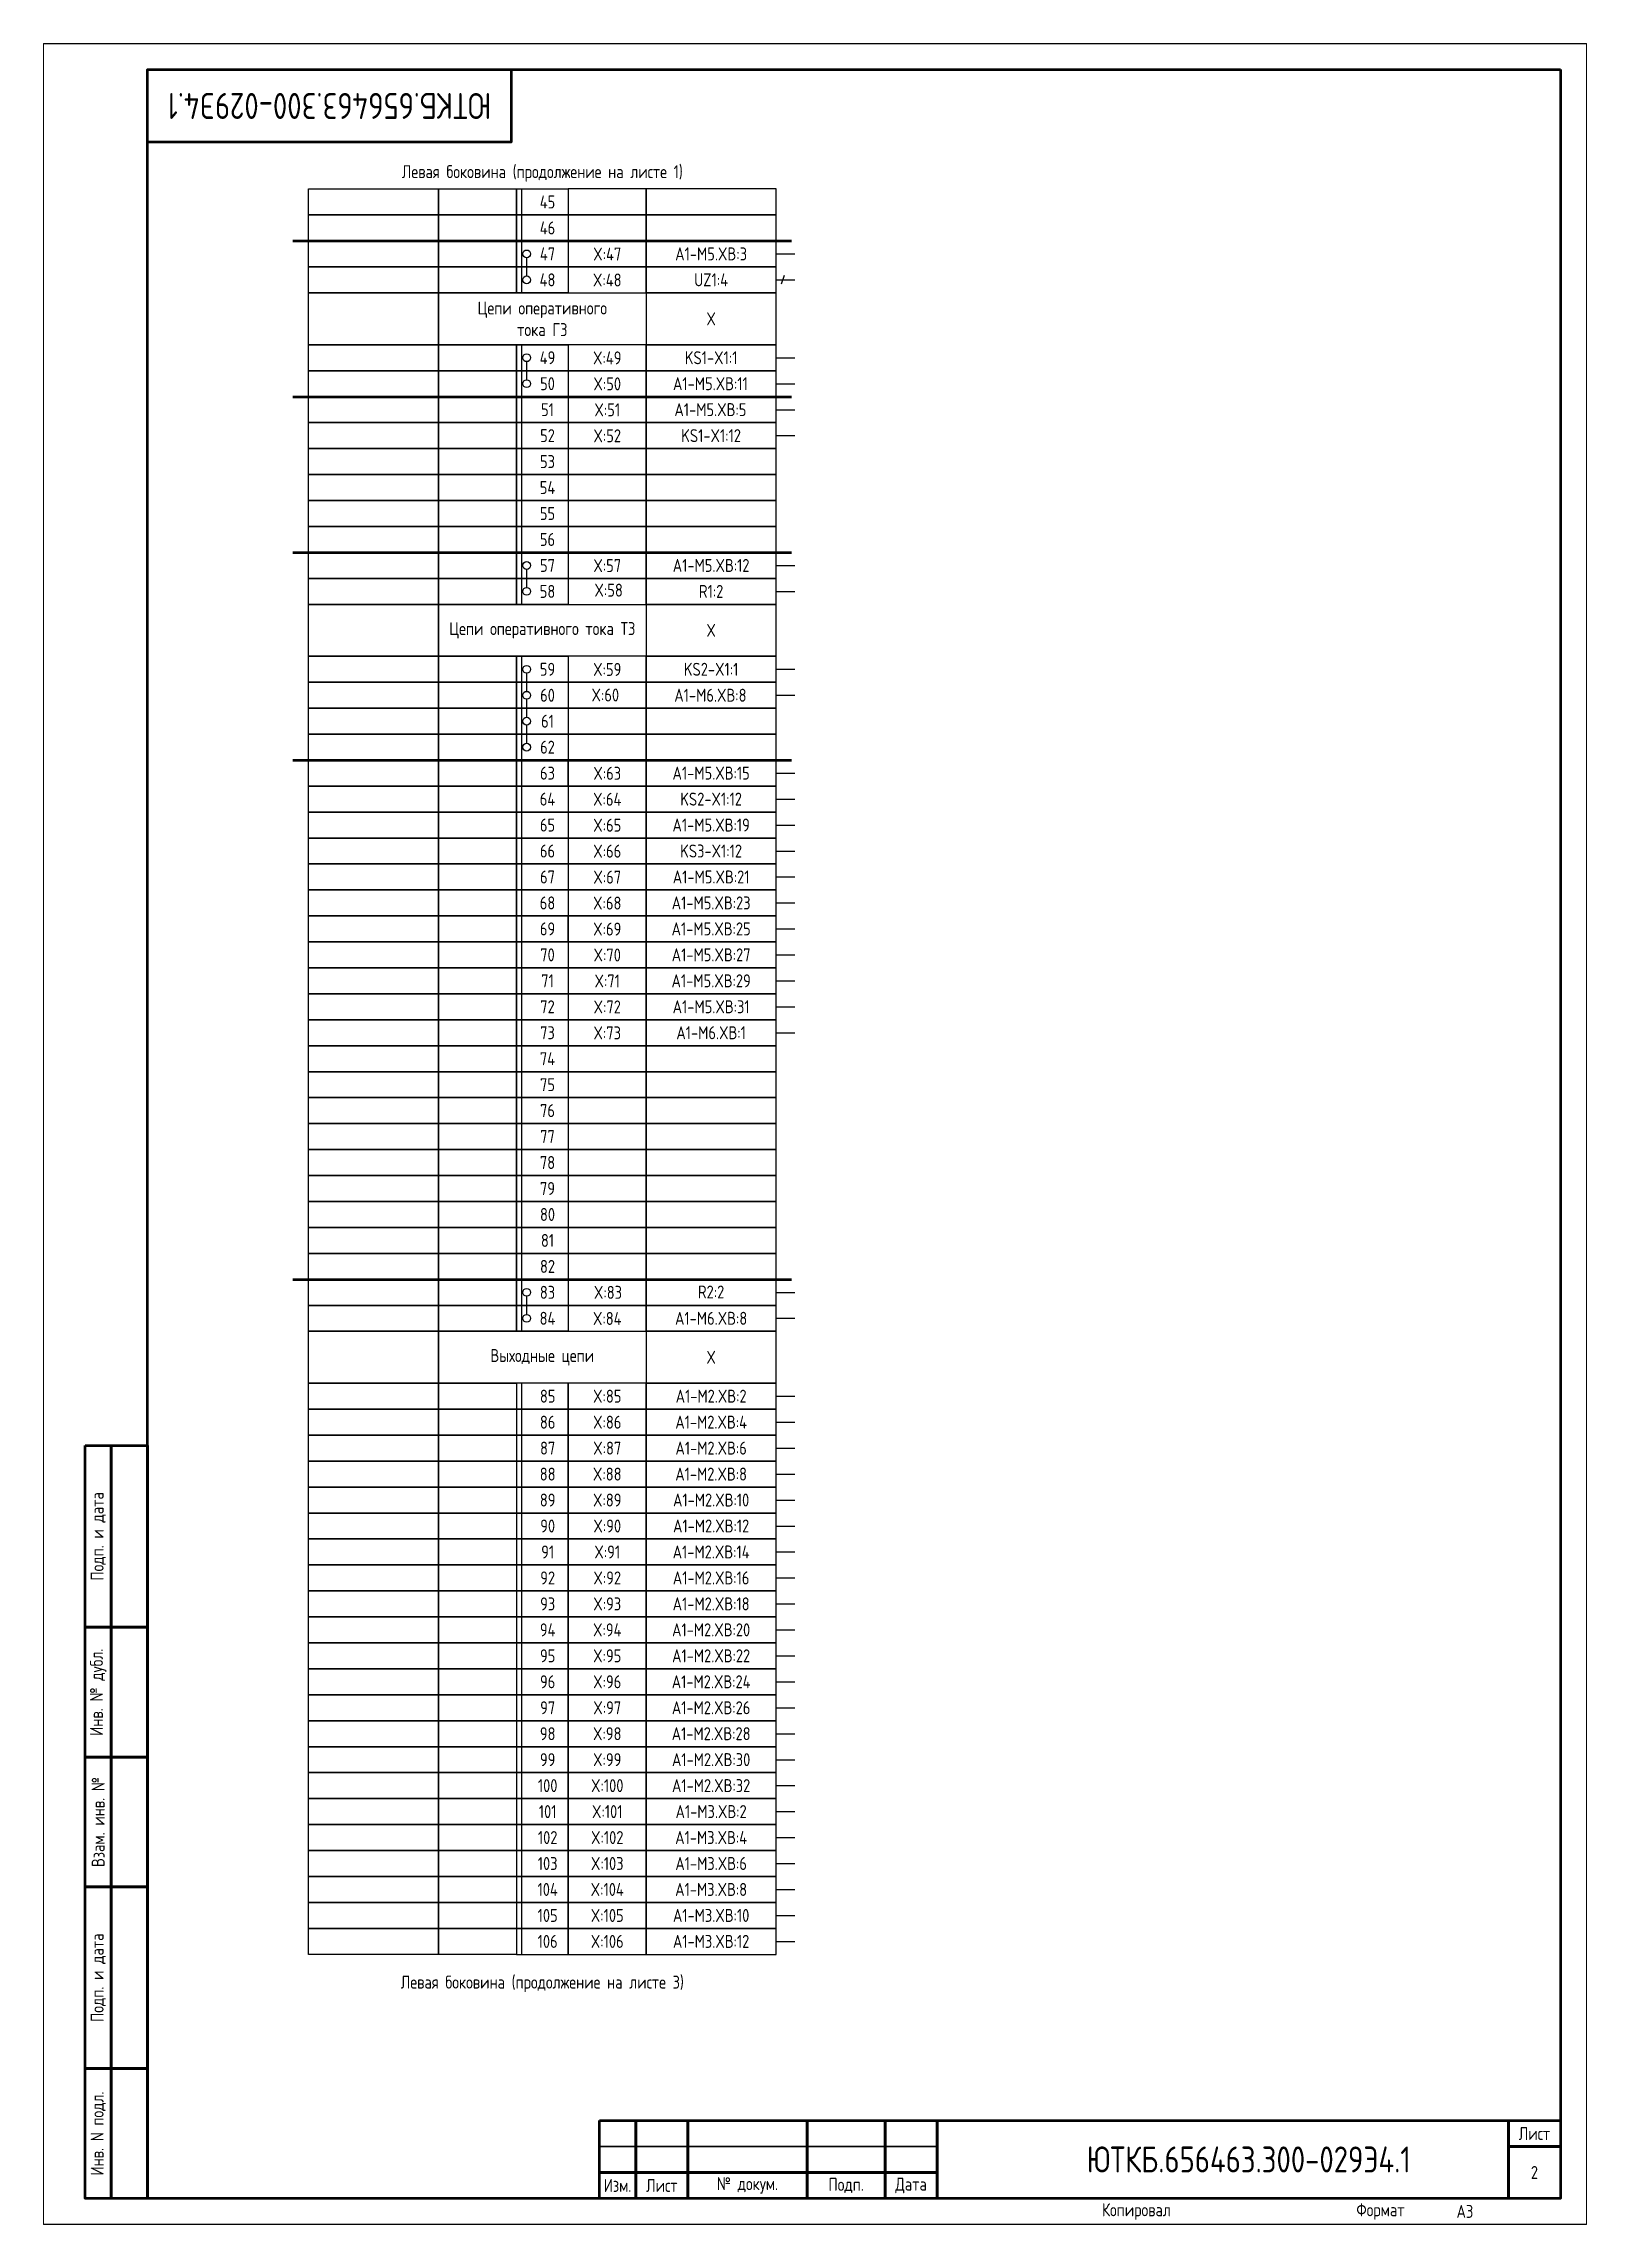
# Paper-space layout 'Э4.1_2' of a CAD drawing. Header units: millimetres, sheet in inches. Extents: x 165.2 to 181.9, y 96.7 to 120.3.
# The model-space entities are those that its viewports show. They can reach past a viewport. Long polylines and large blocks are cut down to what shows.
import ezdxf

# ---------------------------------------------------------------- set-up
doc = ezdxf.new("R2010")
doc.units = ezdxf.units.MM
doc.styles.add('Gost_type_A', font='GOST_A.TTF')

# ---------------------------------------------------------------- blocks, each defined once
blk = doc.blocks.new('Штамп левый нижний')
at = {"lineweight": 50}
for points in [[(-12, 145), (-7, 145), (-7, 110), (-12, 110)], [(-7, 145), (0, 145), (0, 110), (-7, 110)], [(-12, 110), (-7, 110), (-7, 85), (-12, 85)], [(-7, 110), (0, 110), (0, 85), (-7, 85)], [(-12, 85), (-7, 85), (-7, 60), (-12, 60)], [(-7, 85), (0, 85), (0, 60), (-7, 60)], [(-12, 60), (-7, 60), (-7, 25), (-12, 25)], [(-7, 60), (0, 60), (0, 25), (-7, 25)], [(-12, 25), (-7, 25), (-7, 0), (-12, 0)], [(-7, 25), (0, 25), (0, 0), (-7, 0)]]:
    blk.add_lwpolyline(points, close=True, dxfattribs=at)
at = {"char_height": 2.5, "attachment_point": 5, "rotation": 90, "style": 'Gost_type_A'}
for s, insert, width in [('Подп. и дата', (-9.5, 127.5), 35), ('Инв. № дубл.', (-9.5, 97.5), 25), ('Взам. инв. №', (-9.5, 72.5), 25), ('Подп. и дата', (-9.5, 42.5), 35), ('Инв. N подл.', (-9.5, 12.5), 25)]:
    blk.add_mtext(s, dxfattribs=dict(at, insert=insert, width=width))
blk = doc.blocks.new('Штамп угловой верхний')
at = {"lineweight": 50}
blk.add_lwpolyline([(0, 0), (70, 0), (70, -14), (0, -14)], close=True, dxfattribs=at)
blk = doc.blocks.new('Штамп малый нижний')
at = {"lineweight": 50}
for points in [[(-185, 15), (-178, 15), (-178, 5), (-185, 5)], [(-178, 15), (-168, 15), (-168, 5), (-178, 5)], [(-168, 15), (-145, 15), (-145, 5), (-168, 5)], [(-145, 15), (-130, 15), (-130, 5), (-145, 5)], [(-130, 15), (-120, 15), (-120, 5), (-130, 5)], [(-120, 15), (-10, 15), (-10, 0), (-120, 0)], [(-10, 15), (0, 15), (0, 10), (-10, 10)], [(-10, 10), (0, 10), (0, 0), (-10, 0)], [(-185, 5), (-178, 5), (-178, 0), (-185, 0)], [(-178, 5), (-168, 5), (-168, 0), (-178, 0)], [(-168, 5), (-145, 5), (-145, 0), (-168, 0)], [(-145, 5), (-130, 5), (-130, 0), (-145, 0)], [(-130, 5), (-120, 5), (-120, 0), (-130, 0)]]:
    blk.add_lwpolyline(points, close=True, dxfattribs=at)
for points in [[(-185, 15), (-178, 15), (-178, 10), (-185, 10)], [(-178, 15), (-168, 15), (-168, 10), (-178, 10)], [(-168, 15), (-145, 15), (-145, 10), (-168, 10)], [(-145, 15), (-130, 15), (-130, 10), (-145, 10)], [(-130, 15), (-120, 15), (-120, 10), (-130, 10)], [(-185, 10), (-178, 10), (-178, 5), (-185, 5)], [(-178, 10), (-168, 10), (-168, 5), (-178, 5)], [(-168, 10), (-145, 10), (-145, 5), (-168, 5)], [(-145, 10), (-130, 10), (-130, 5), (-145, 5)], [(-130, 10), (-120, 10), (-120, 5), (-130, 5)]]:
    blk.add_lwpolyline(points, close=True)
at = {"char_height": 2.5, "style": 'Gost_type_A'}
for s, insert, width, attachment_point in [('Лист', (-5, 12.5), 10, 5), ('Изм.', (-181.5, 2.5), 7, 5), ('Лист', (-173, 2.5), 10, 5), ('№ докум.', (-156.5, 2.5), 23, 5), ('Подп.', (-137.5, 2.5), 15, 5), ('Дата', (-125, 2.5), 10, 5), ('Копировал', (-75, -2.53), 13.1202, 6), ('Формат', (-30, -2.53), 13.1202, 6)]:
    blk.add_mtext(s, dxfattribs=dict(at, insert=insert, width=width, attachment_point=attachment_point))

msp = doc.modelspace()

# ---------------------------------------------------------------- linework, layer by layer
at = {"lineweight": 50}
for p, q in [((2445, 382), (2541, 382)), ((2445, 352), (2541, 352)), ((2445, 322), (2541, 322)), ((2445, 282), (2541, 282)), ((2445, 182), (2541, 182))]:
    msp.add_line(p, q, dxfattribs=at)
at = {"color": 7, "lineweight": -2}
for p, q in [((2490, 375.25), (2490, 378.75)), ((2490, 355.25), (2490, 358.75)), ((2490, 295.25), (2490, 298.75)), ((2490, 290.25), (2490, 293.75)), ((2490, 285.25), (2490, 288.75)), ((2490, 175.25), (2490, 178.75))]:
    msp.add_line(p, q, dxfattribs=at)
for p, q in [((2538, 379.5), (2541.62, 379.5)), ((2538, 374.5), (2541.62, 374.5)), ((2539.54, 375.31), (2538.96, 373.69)), ((2538, 359.5), (2541.62, 359.5)), ((2538, 354.5), (2541.62, 354.5)), ((2538, 349.5), (2541.62, 349.5)), ((2538, 344.5), (2541.62, 344.5)), ((2538, 319.5), (2541.62, 319.5)), ((2538, 314.5), (2541.62, 314.5)), ((2538, 299.5), (2541.62, 299.5)), ((2538, 294.5), (2541.62, 294.5)), ((2489, 282), (2489, 172)), ((2538, 279.5), (2541.62, 279.5)), ((2538, 274.5), (2541.62, 274.5)), ((2538, 269.5), (2541.62, 269.5)), ((2538, 264.5), (2541.62, 264.5)), ((2538, 259.5), (2541.62, 259.5)), ((2538, 254.5), (2541.62, 254.5)), ((2538, 249.5), (2541.62, 249.5)), ((2538, 244.5), (2541.62, 244.5)), ((2538, 239.5), (2541.62, 239.5)), ((2538, 234.5), (2541.62, 234.5)), ((2538, 229.5), (2541.62, 229.5)), ((2538, 179.5), (2541.62, 179.5)), ((2538, 174.5), (2541.62, 174.5)), ((2489, 162), (2489, 52)), ((2538, 159.5), (2541.62, 159.5)), ((2538, 154.5), (2541.62, 154.5)), ((2538, 149.5), (2541.62, 149.5)), ((2538, 144.5), (2541.62, 144.5)), ((2538, 139.5), (2541.62, 139.5)), ((2538, 134.5), (2541.62, 134.5)), ((2538, 129.5), (2541.62, 129.5)), ((2538, 124.5), (2541.62, 124.5)), ((2538, 119.5), (2541.62, 119.5)), ((2538, 114.5), (2541.62, 114.5)), ((2538, 109.5), (2541.62, 109.5)), ((2538, 104.5), (2541.62, 104.5)), ((2538, 99.5), (2541.62, 99.5)), ((2538, 94.5), (2541.62, 94.5)), ((2538, 89.5), (2541.62, 89.5)), ((2538, 84.5), (2541.62, 84.5)), ((2538, 79.5), (2541.62, 79.5)), ((2538, 74.5), (2541.62, 74.5)), ((2538, 69.5), (2541.62, 69.5)), ((2538, 64.5), (2541.62, 64.5)), ((2538, 59.5), (2541.62, 59.5)), ((2538, 54.5), (2541.62, 54.5))]:
    msp.add_line(p, q)
at = {"lineweight": -2}
msp.add_line((2490, 315.25), (2490, 318.75), dxfattribs=at)
for points in [[(2397, 420), (2397, 0), (2100, 0), (2100, 420)], [(2694, 420), (2694, 0), (2397, 0), (2397, 420)], [(2991, 420), (2991, 0), (2694, 0), (2694, 420)], [(2448, 392), (2473, 392), (2473, 387), (2448, 387)], [(2473, 392), (2488, 392), (2488, 387), (2473, 387)], [(2488, 392), (2498, 392), (2498, 387), (2488, 387)], [(2513, 392), (2498, 392), (2498, 387), (2513, 387)], [(2538, 392), (2513, 392), (2513, 387), (2538, 387)], [(2448, 387), (2473, 387), (2473, 382), (2448, 382)], [(2473, 387), (2488, 387), (2488, 382), (2473, 382)], [(2488, 387), (2498, 387), (2498, 382), (2488, 382)], [(2513, 387), (2498, 387), (2498, 382), (2513, 382)], [(2538, 387), (2513, 387), (2513, 382), (2538, 382)], [(2448, 382), (2473, 382), (2473, 377), (2448, 377)], [(2473, 382), (2488, 382), (2488, 377), (2473, 377)], [(2488, 382), (2498, 382), (2498, 377), (2488, 377)], [(2513, 382), (2498, 382), (2498, 377), (2513, 377)], [(2538, 382), (2513, 382), (2513, 377), (2538, 377)], [(2448, 377), (2473, 377), (2473, 372), (2448, 372)], [(2473, 377), (2488, 377), (2488, 372), (2473, 372)], [(2488, 377), (2498, 377), (2498, 372), (2488, 372)], [(2513, 377), (2498, 377), (2498, 372), (2513, 372)], [(2538, 377), (2513, 377), (2513, 372), (2538, 372)], [(2448, 372), (2473, 372), (2473, 362), (2448, 362)], [(2473, 372), (2513, 372), (2513, 362), (2473, 362)], [(2538, 372), (2513, 372), (2513, 362), (2538, 362)], [(2448, 362), (2473, 362), (2473, 357), (2448, 357)], [(2473, 362), (2488, 362), (2488, 357), (2473, 357)], [(2488, 362), (2498, 362), (2498, 357), (2488, 357)], [(2513, 362), (2498, 362), (2498, 357), (2513, 357)], [(2538, 362), (2513, 362), (2513, 357), (2538, 357)], [(2448, 357), (2473, 357), (2473, 352), (2448, 352)], [(2473, 357), (2488, 357), (2488, 352), (2473, 352)], [(2488, 357), (2498, 357), (2498, 352), (2488, 352)], [(2513, 357), (2498, 357), (2498, 352), (2513, 352)], [(2538, 357), (2513, 357), (2513, 352), (2538, 352)], [(2448, 352), (2473, 352), (2473, 347), (2448, 347)], [(2473, 352), (2488, 352), (2488, 347), (2473, 347)], [(2488, 352), (2498, 352), (2498, 347), (2488, 347)], [(2513, 352), (2498, 352), (2498, 347), (2513, 347)], [(2538, 352), (2513, 352), (2513, 347), (2538, 347)], [(2448, 347), (2473, 347), (2473, 342), (2448, 342)], [(2473, 347), (2488, 347), (2488, 342), (2473, 342)], [(2488, 347), (2498, 347), (2498, 342), (2488, 342)], [(2513, 347), (2498, 347), (2498, 342), (2513, 342)], [(2538, 347), (2513, 347), (2513, 342), (2538, 342)], [(2448, 342), (2473, 342), (2473, 337), (2448, 337)], [(2473, 342), (2488, 342), (2488, 337), (2473, 337)], [(2488, 342), (2498, 342), (2498, 337), (2488, 337)], [(2513, 342), (2498, 342), (2498, 337), (2513, 337)], [(2538, 342), (2513, 342), (2513, 337), (2538, 337)], [(2448, 337), (2473, 337), (2473, 332), (2448, 332)], [(2473, 337), (2488, 337), (2488, 332), (2473, 332)], [(2488, 337), (2498, 337), (2498, 332), (2488, 332)], [(2513, 337), (2498, 337), (2498, 332), (2513, 332)], [(2538, 337), (2513, 337), (2513, 332), (2538, 332)], [(2448, 332), (2473, 332), (2473, 327), (2448, 327)], [(2473, 332), (2488, 332), (2488, 327), (2473, 327)], [(2488, 332), (2498, 332), (2498, 327), (2488, 327)], [(2513, 332), (2498, 332), (2498, 327), (2513, 327)], [(2538, 332), (2513, 332), (2513, 327), (2538, 327)], [(2448, 327), (2473, 327), (2473, 322), (2448, 322)], [(2473, 327), (2488, 327), (2488, 322), (2473, 322)], [(2488, 327), (2498, 327), (2498, 322), (2488, 322)], [(2513, 327), (2498, 327), (2498, 322), (2513, 322)], [(2538, 327), (2513, 327), (2513, 322), (2538, 322)], [(2448, 322), (2473, 322), (2473, 317), (2448, 317)], [(2473, 322), (2488, 322), (2488, 317), (2473, 317)], [(2488, 322), (2498, 322), (2498, 317), (2488, 317)], [(2513, 322), (2498, 322), (2498, 317), (2513, 317)], [(2538, 322), (2513, 322), (2513, 317), (2538, 317)], [(2448, 317), (2473, 317), (2473, 312), (2448, 312)], [(2473, 317), (2488, 317), (2488, 312), (2473, 312)], [(2488, 317), (2498, 317), (2498, 312), (2488, 312)], [(2513, 317), (2498, 317), (2498, 312), (2513, 312)], [(2538, 317), (2513, 317), (2513, 312), (2538, 312)], [(2448, 312), (2473, 312), (2473, 302), (2448, 302)], [(2473, 312), (2513, 312), (2513, 302), (2473, 302)], [(2538, 312), (2513, 312), (2513, 302), (2538, 302)], [(2448, 302), (2473, 302), (2473, 297), (2448, 297)], [(2473, 302), (2488, 302), (2488, 297), (2473, 297)], [(2488, 302), (2498, 302), (2498, 297), (2488, 297)], [(2513, 302), (2498, 302), (2498, 297), (2513, 297)], [(2538, 302), (2513, 302), (2513, 297), (2538, 297)], [(2448, 297), (2473, 297), (2473, 292), (2448, 292)], [(2473, 297), (2488, 297), (2488, 292), (2473, 292)], [(2488, 297), (2498, 297), (2498, 292), (2488, 292)], [(2513, 297), (2498, 297), (2498, 292), (2513, 292)], [(2538, 297), (2513, 297), (2513, 292), (2538, 292)], [(2448, 292), (2473, 292), (2473, 287), (2448, 287)], [(2473, 292), (2488, 292), (2488, 287), (2473, 287)], [(2488, 292), (2498, 292), (2498, 287), (2488, 287)], [(2513, 292), (2498, 292), (2498, 287), (2513, 287)], [(2538, 292), (2513, 292), (2513, 287), (2538, 287)], [(2448, 287), (2473, 287), (2473, 282), (2448, 282)], [(2473, 287), (2488, 287), (2488, 282), (2473, 282)], [(2488, 287), (2498, 287), (2498, 282), (2488, 282)], [(2513, 287), (2498, 287), (2498, 282), (2513, 282)], [(2538, 287), (2513, 287), (2513, 282), (2538, 282)], [(2448, 282), (2473, 282), (2473, 277), (2448, 277)], [(2448, 282), (2473, 282), (2473, 277), (2448, 277)], [(2473, 282), (2488, 282), (2488, 277), (2473, 277)], [(2498, 282), (2488, 282), (2488, 277), (2498, 277)], [(2488, 282), (2498, 282), (2498, 277), (2488, 277)], [(2513, 282), (2498, 282), (2498, 277), (2513, 277)], [(2513, 282), (2498, 282), (2498, 277), (2513, 277)], [(2538, 282), (2513, 282), (2513, 277), (2538, 277)], [(2538, 282), (2513, 282), (2513, 277), (2538, 277)], [(2448, 277), (2473, 277), (2473, 272), (2448, 272)], [(2473, 277), (2488, 277), (2488, 272), (2473, 272)], [(2488, 277), (2498, 277), (2498, 272), (2488, 272)], [(2513, 277), (2498, 277), (2498, 272), (2513, 272)], [(2538, 277), (2513, 277), (2513, 272), (2538, 272)], [(2448, 272), (2473, 272), (2473, 267), (2448, 267)], [(2473, 272), (2488, 272), (2488, 267), (2473, 267)], [(2488, 272), (2498, 272), (2498, 267), (2488, 267)], [(2513, 272), (2498, 272), (2498, 267), (2513, 267)], [(2538, 272), (2513, 272), (2513, 267), (2538, 267)], [(2448, 267), (2473, 267), (2473, 262), (2448, 262)], [(2473, 267), (2488, 267), (2488, 262), (2473, 262)], [(2488, 267), (2498, 267), (2498, 262), (2488, 262)], [(2513, 267), (2498, 267), (2498, 262), (2513, 262)], [(2538, 267), (2513, 267), (2513, 262), (2538, 262)], [(2448, 262), (2473, 262), (2473, 257), (2448, 257)], [(2473, 262), (2488, 262), (2488, 257), (2473, 257)], [(2488, 262), (2498, 262), (2498, 257), (2488, 257)], [(2513, 262), (2498, 262), (2498, 257), (2513, 257)], [(2538, 262), (2513, 262), (2513, 257), (2538, 257)], [(2448, 257), (2473, 257), (2473, 252), (2448, 252)], [(2473, 257), (2488, 257), (2488, 252), (2473, 252)], [(2488, 257), (2498, 257), (2498, 252), (2488, 252)], [(2513, 257), (2498, 257), (2498, 252), (2513, 252)], [(2538, 257), (2513, 257), (2513, 252), (2538, 252)], [(2448, 252), (2473, 252), (2473, 247), (2448, 247)], [(2448, 252), (2473, 252), (2473, 247), (2448, 247)], [(2473, 252), (2488, 252), (2488, 247), (2473, 247)], [(2498, 252), (2488, 252), (2488, 247), (2498, 247)], [(2488, 252), (2498, 252), (2498, 247), (2488, 247)], [(2513, 252), (2498, 252), (2498, 247), (2513, 247)], [(2513, 252), (2498, 252), (2498, 247), (2513, 247)], [(2538, 252), (2513, 252), (2513, 247), (2538, 247)], [(2538, 252), (2513, 252), (2513, 247), (2538, 247)], [(2448, 247), (2473, 247), (2473, 242), (2448, 242)], [(2473, 247), (2488, 247), (2488, 242), (2473, 242)], [(2488, 247), (2498, 247), (2498, 242), (2488, 242)], [(2513, 247), (2498, 247), (2498, 242), (2513, 242)], [(2538, 247), (2513, 247), (2513, 242), (2538, 242)], [(2448, 242), (2473, 242), (2473, 237), (2448, 237)], [(2473, 242), (2488, 242), (2488, 237), (2473, 237)], [(2488, 242), (2498, 242), (2498, 237), (2488, 237)], [(2513, 242), (2498, 242), (2498, 237), (2513, 237)], [(2538, 242), (2513, 242), (2513, 237), (2538, 237)], [(2448, 237), (2473, 237), (2473, 232), (2448, 232)], [(2473, 237), (2488, 237), (2488, 232), (2473, 232)], [(2488, 237), (2498, 237), (2498, 232), (2488, 232)], [(2513, 237), (2498, 237), (2498, 232), (2513, 232)], [(2538, 237), (2513, 237), (2513, 232), (2538, 232)], [(2448, 232), (2473, 232), (2473, 227), (2448, 227)], [(2473, 232), (2488, 232), (2488, 227), (2473, 227)], [(2488, 232), (2498, 232), (2498, 227), (2488, 227)], [(2513, 232), (2498, 232), (2498, 227), (2513, 227)], [(2538, 232), (2513, 232), (2513, 227), (2538, 227)], [(2448, 227), (2473, 227), (2473, 222), (2448, 222)], [(2473, 227), (2488, 227), (2488, 222), (2473, 222)], [(2488, 227), (2498, 227), (2498, 222), (2488, 222)], [(2513, 227), (2498, 227), (2498, 222), (2513, 222)], [(2538, 227), (2513, 227), (2513, 222), (2538, 222)], [(2448, 222), (2473, 222), (2473, 217), (2448, 217)], [(2473, 222), (2488, 222), (2488, 217), (2473, 217)], [(2488, 222), (2498, 222), (2498, 217), (2488, 217)], [(2513, 222), (2498, 222), (2498, 217), (2513, 217)], [(2538, 222), (2513, 222), (2513, 217), (2538, 217)], [(2448, 217), (2473, 217), (2473, 212), (2448, 212)], [(2473, 217), (2488, 217), (2488, 212), (2473, 212)], [(2488, 217), (2498, 217), (2498, 212), (2488, 212)], [(2513, 217), (2498, 217), (2498, 212), (2513, 212)], [(2538, 217), (2513, 217), (2513, 212), (2538, 212)], [(2448, 212), (2473, 212), (2473, 207), (2448, 207)], [(2473, 212), (2488, 212), (2488, 207), (2473, 207)], [(2488, 212), (2498, 212), (2498, 207), (2488, 207)], [(2513, 212), (2498, 212), (2498, 207), (2513, 207)], [(2538, 212), (2513, 212), (2513, 207), (2538, 207)], [(2448, 207), (2473, 207), (2473, 202), (2448, 202)], [(2473, 207), (2488, 207), (2488, 202), (2473, 202)], [(2488, 207), (2498, 207), (2498, 202), (2488, 202)], [(2513, 207), (2498, 207), (2498, 202), (2513, 202)], [(2538, 207), (2513, 207), (2513, 202), (2538, 202)], [(2448, 202), (2473, 202), (2473, 197), (2448, 197)], [(2473, 202), (2488, 202), (2488, 197), (2473, 197)], [(2488, 202), (2498, 202), (2498, 197), (2488, 197)], [(2513, 202), (2498, 202), (2498, 197), (2513, 197)], [(2538, 202), (2513, 202), (2513, 197), (2538, 197)], [(2448, 197), (2473, 197), (2473, 192), (2448, 192)], [(2473, 197), (2488, 197), (2488, 192), (2473, 192)], [(2488, 197), (2498, 197), (2498, 192), (2488, 192)], [(2513, 197), (2498, 197), (2498, 192), (2513, 192)], [(2538, 197), (2513, 197), (2513, 192), (2538, 192)], [(2448, 192), (2473, 192), (2473, 187), (2448, 187)], [(2473, 192), (2488, 192), (2488, 187), (2473, 187)], [(2488, 192), (2498, 192), (2498, 187), (2488, 187)], [(2513, 192), (2498, 192), (2498, 187), (2513, 187)], [(2538, 192), (2513, 192), (2513, 187), (2538, 187)], [(2448, 187), (2473, 187), (2473, 182), (2448, 182)], [(2473, 187), (2488, 187), (2488, 182), (2473, 182)], [(2488, 187), (2498, 187), (2498, 182), (2488, 182)], [(2513, 187), (2498, 187), (2498, 182), (2513, 182)], [(2538, 187), (2513, 187), (2513, 182), (2538, 182)], [(2448, 182), (2473, 182), (2473, 177), (2448, 177)], [(2473, 182), (2488, 182), (2488, 177), (2473, 177)], [(2488, 182), (2498, 182), (2498, 177), (2488, 177)], [(2513, 182), (2498, 182), (2498, 177), (2513, 177)], [(2538, 182), (2513, 182), (2513, 177), (2538, 177)], [(2448, 177), (2473, 177), (2473, 172), (2448, 172)], [(2473, 177), (2488, 177), (2488, 172), (2473, 172)], [(2488, 177), (2498, 177), (2498, 172), (2488, 172)], [(2513, 177), (2498, 177), (2498, 172), (2513, 172)], [(2538, 177), (2513, 177), (2513, 172), (2538, 172)], [(2448, 172), (2473, 172), (2473, 162), (2448, 162)], [(2473, 172), (2513, 172), (2513, 162), (2473, 162)], [(2538, 172), (2513, 172), (2513, 162), (2538, 162)], [(2473, 162), (2488, 162), (2488, 157), (2473, 157)], [(2498, 162), (2488, 162), (2488, 157), (2498, 157)], [(2513, 162), (2498, 162), (2498, 157), (2513, 157)], [(2538, 162), (2513, 162), (2513, 157), (2538, 157)], [(2473, 157), (2488, 157), (2488, 152), (2473, 152)], [(2498, 157), (2488, 157), (2488, 152), (2498, 152)], [(2513, 157), (2498, 157), (2498, 152), (2513, 152)], [(2538, 157), (2513, 157), (2513, 152), (2538, 152)], [(2473, 152), (2488, 152), (2488, 147), (2473, 147)], [(2498, 152), (2488, 152), (2488, 147), (2498, 147)], [(2513, 152), (2498, 152), (2498, 147), (2513, 147)], [(2538, 152), (2513, 152), (2513, 147), (2538, 147)], [(2473, 147), (2488, 147), (2488, 142), (2473, 142)], [(2498, 147), (2488, 147), (2488, 142), (2498, 142)], [(2513, 147), (2498, 147), (2498, 142), (2513, 142)], [(2538, 147), (2513, 147), (2513, 142), (2538, 142)], [(2473, 142), (2488, 142), (2488, 137), (2473, 137)], [(2498, 142), (2488, 142), (2488, 137), (2498, 137)], [(2513, 142), (2498, 142), (2498, 137), (2513, 137)], [(2538, 142), (2513, 142), (2513, 137), (2538, 137)], [(2473, 137), (2488, 137), (2488, 132), (2473, 132)], [(2498, 137), (2488, 137), (2488, 132), (2498, 132)], [(2513, 137), (2498, 137), (2498, 132), (2513, 132)], [(2538, 137), (2513, 137), (2513, 132), (2538, 132)], [(2473, 132), (2488, 132), (2488, 127), (2473, 127)], [(2498, 132), (2488, 132), (2488, 127), (2498, 127)], [(2513, 132), (2498, 132), (2498, 127), (2513, 127)], [(2538, 132), (2513, 132), (2513, 127), (2538, 127)], [(2473, 127), (2488, 127), (2488, 122), (2473, 122)], [(2498, 127), (2488, 127), (2488, 122), (2498, 122)], [(2513, 127), (2498, 127), (2498, 122), (2513, 122)], [(2538, 127), (2513, 127), (2513, 122), (2538, 122)], [(2473, 122), (2488, 122), (2488, 117), (2473, 117)], [(2498, 122), (2488, 122), (2488, 117), (2498, 117)], [(2513, 122), (2498, 122), (2498, 117), (2513, 117)], [(2538, 122), (2513, 122), (2513, 117), (2538, 117)], [(2473, 117), (2488, 117), (2488, 112), (2473, 112)], [(2498, 117), (2488, 117), (2488, 112), (2498, 112)], [(2513, 117), (2498, 117), (2498, 112), (2513, 112)], [(2538, 117), (2513, 117), (2513, 112), (2538, 112)], [(2473, 112), (2488, 112), (2488, 107), (2473, 107)], [(2498, 112), (2488, 112), (2488, 107), (2498, 107)], [(2513, 112), (2498, 112), (2498, 107), (2513, 107)], [(2538, 112), (2513, 112), (2513, 107), (2538, 107)], [(2473, 107), (2488, 107), (2488, 102), (2473, 102)], [(2498, 107), (2488, 107), (2488, 102), (2498, 102)], [(2513, 107), (2498, 107), (2498, 102), (2513, 102)], [(2538, 107), (2513, 107), (2513, 102), (2538, 102)], [(2473, 102), (2488, 102), (2488, 97), (2473, 97)], [(2498, 102), (2488, 102), (2488, 97), (2498, 97)], [(2513, 102), (2498, 102), (2498, 97), (2513, 97)], [(2538, 102), (2513, 102), (2513, 97), (2538, 97)], [(2473, 97), (2488, 97), (2488, 92), (2473, 92)], [(2498, 97), (2488, 97), (2488, 92), (2498, 92)], [(2513, 97), (2498, 97), (2498, 92), (2513, 92)], [(2538, 97), (2513, 97), (2513, 92), (2538, 92)], [(2473, 92), (2488, 92), (2488, 87), (2473, 87)], [(2498, 92), (2488, 92), (2488, 87), (2498, 87)], [(2513, 92), (2498, 92), (2498, 87), (2513, 87)], [(2538, 92), (2513, 92), (2513, 87), (2538, 87)], [(2473, 87), (2488, 87), (2488, 82), (2473, 82)], [(2498, 87), (2488, 87), (2488, 82), (2498, 82)], [(2513, 87), (2498, 87), (2498, 82), (2513, 82)], [(2538, 87), (2513, 87), (2513, 82), (2538, 82)], [(2473, 82), (2488, 82), (2488, 77), (2473, 77)], [(2498, 82), (2488, 82), (2488, 77), (2498, 77)], [(2513, 82), (2498, 82), (2498, 77), (2513, 77)], [(2538, 82), (2513, 82), (2513, 77), (2538, 77)], [(2448, 77), (2473, 77), (2473, 72), (2448, 72)], [(2473, 77), (2488, 77), (2488, 72), (2473, 72)], [(2498, 77), (2488, 77), (2488, 72), (2498, 72)], [(2513, 77), (2498, 77), (2498, 72), (2513, 72)], [(2538, 77), (2513, 77), (2513, 72), (2538, 72)], [(2448, 72), (2473, 72), (2473, 67), (2448, 67)], [(2473, 72), (2488, 72), (2488, 67), (2473, 67)], [(2498, 72), (2488, 72), (2488, 67), (2498, 67)], [(2513, 72), (2498, 72), (2498, 67), (2513, 67)], [(2538, 72), (2513, 72), (2513, 67), (2538, 67)], [(2448, 67), (2473, 67), (2473, 62), (2448, 62)], [(2473, 67), (2488, 67), (2488, 62), (2473, 62)], [(2498, 67), (2488, 67), (2488, 62), (2498, 62)], [(2513, 67), (2498, 67), (2498, 62), (2513, 62)], [(2538, 67), (2513, 67), (2513, 62), (2538, 62)], [(2448, 62), (2473, 62), (2473, 57), (2448, 57)], [(2473, 62), (2488, 62), (2488, 57), (2473, 57)], [(2498, 62), (2488, 62), (2488, 57), (2498, 57)], [(2513, 62), (2498, 62), (2498, 57), (2513, 57)], [(2538, 62), (2513, 62), (2513, 57), (2538, 57)], [(2448, 57), (2473, 57), (2473, 52), (2448, 52)], [(2473, 57), (2488, 57), (2488, 52), (2473, 52)], [(2498, 57), (2488, 57), (2488, 52), (2498, 52)], [(2513, 57), (2498, 57), (2498, 52), (2513, 52)], [(2538, 57), (2513, 57), (2513, 52), (2538, 52)]]:
    msp.add_lwpolyline(points, close=True)
at = {"lineweight": 50}
msp.add_lwpolyline([(2689, 415), (2689, 5), (2417, 5), (2417, 415)], close=True, dxfattribs=at)
for points in [[(2489, 392), (2489, 372)], [(2489, 362), (2489, 312)], [(2488, 312), (2488, 322), (2489, 322), (2489, 312)], [(2488, 282), (2488, 302), (2489, 302), (2489, 282)]]:
    msp.add_lwpolyline(points)
at = {"color": 0}
for points in [[(2448, 162), (2473, 162), (2473, 157), (2448, 157)], [(2448, 157), (2473, 157), (2473, 152), (2448, 152)], [(2448, 152), (2473, 152), (2473, 147), (2448, 147)], [(2448, 147), (2473, 147), (2473, 142), (2448, 142)], [(2448, 142), (2473, 142), (2473, 137), (2448, 137)], [(2448, 137), (2473, 137), (2473, 132), (2448, 132)], [(2448, 132), (2473, 132), (2473, 127), (2448, 127)], [(2448, 127), (2473, 127), (2473, 122), (2448, 122)], [(2448, 122), (2473, 122), (2473, 117), (2448, 117)], [(2448, 117), (2473, 117), (2473, 112), (2448, 112)], [(2448, 112), (2473, 112), (2473, 107), (2448, 107)], [(2448, 107), (2473, 107), (2473, 102), (2448, 102)], [(2448, 102), (2473, 102), (2473, 97), (2448, 97)], [(2448, 97), (2473, 97), (2473, 92), (2448, 92)], [(2448, 92), (2473, 92), (2473, 87), (2448, 87)], [(2448, 87), (2473, 87), (2473, 82), (2448, 82)], [(2448, 82), (2473, 82), (2473, 77), (2448, 77)]]:
    msp.add_lwpolyline(points, close=True, dxfattribs=at)
at = {"color": 7, "lineweight": -2}
for centre in [(2490, 379.5), (2490, 374.5), (2490, 374.5), (2490, 374.5), (2490, 374.5), (2490, 359.5), (2490, 354.5), (2490, 354.5), (2490, 299.5), (2490, 294.5), (2490, 289.5), (2490, 284.5), (2490, 179.5), (2490, 179.5), (2490, 179.5), (2490, 174.5)]:
    msp.add_circle(centre, 0.75, dxfattribs=at)
at = {"lineweight": -2}
for centre in [(2490, 319.5), (2490, 314.5), (2490, 314.5)]:
    msp.add_circle(centre, 0.75, dxfattribs=at)

# ---------------------------------------------------------------- block references
for name, p in [('Штамп угловой верхний', (2417, 415)), ('Штамп малый нижний', (2689, 5))]:
    msp.add_blockref(name, p)
at = {"color": 1}
msp.add_blockref('Штамп левый нижний', (2417, 5), dxfattribs=at)

# ---------------------------------------------------------------- texts
at = {"insert": (2452, 408), "char_height": 5, "width": 70, "attachment_point": 5, "rotation": 180, "style": 'Gost_type_A'}
msp.add_mtext('ЮТКБ.656463.300-029Э4.1', dxfattribs=at)
at = {"style": 'Gost_type_A'}
for s, insert, char_height, width, attachment_point in [('Левая боковина (продолжение на листе 1)', (2493, 395), 2.5, 90, 5), ('A1-М5.XB:3', (2525.5, 379.5), 2.5, 25, 5), ('Цепи оперативного \\Pтока ГЗ', (2493, 367), 2.5, 40, 5), ('X', (2525.5, 367), 2.5, 25, 5), ('KS1-X1:1', (2525.5, 359.5), 2.5, 25, 5), ('A1-М5.XВ:11', (2525.36, 354.5), 2.5, 24.7262, 5), ('A1-М5.XВ:5', (2525.36, 349.5), 2.5, 24.7262, 5), ('KS1-X1:12', (2525.5, 344.5), 2.5, 25, 5), ('A1-М5.XВ:12', (2525.5, 319.5), 2.5, 25, 5), ('R1:2', (2525.5, 314.5), 2.5, 25, 5), ('Цепи оперативного тока ТЗ ', (2493, 307), 2.5, 40, 5), ('X', (2525.5, 307), 2.5, 25, 5), ('KS2-X1:1', (2525.5, 299.5), 2.5, 25, 5), ('A1-М6.XВ:8', (2525.36, 294.5), 2.5, 24.7262, 5), ('A1-М5.XВ:15', (2525.5, 279.5), 2.5, 25, 5), ('KS2-X1:12', (2525.5, 274.5), 2.5, 25, 5), ('A1-М5.XВ:19', (2525.5, 269.5), 2.5, 25, 5), ('KS3-X1:12', (2525.5, 264.5), 2.5, 25, 5), ('A1-М5.XВ:21', (2525.5, 259.5), 2.5, 25, 5), ('A1-М5.XВ:23', (2525.5, 254.5), 2.5, 25, 5), ('A1-М5.XВ:25', (2525.5, 249.5), 2.5, 25, 5), ('A1-М5.XВ:27', (2525.5, 244.5), 2.5, 25, 5), ('A1-М5.XВ:29', (2525.5, 239.5), 2.5, 25, 5), ('A1-М5.XВ:31', (2525.5, 234.5), 2.5, 25, 5), ('A1-М6.XВ:1', (2525.5, 229.5), 2.5, 25, 5), ('R2:2', (2525.5, 179.57), 2.5, 25, 5), ('A1-М6.XВ:8', (2525.5, 174.5), 2.5, 25, 5), ('Выходные цепи', (2493, 167), 2.5, 40, 5), ('X', (2525.5, 167), 2.5, 25, 5), ('A1-M2.XВ:2', (2525.5, 159.5), 2.5, 25, 5), ('A1-M2.XВ:4', (2525.5, 154.5), 2.5, 25, 5), ('A1-M2.XВ:6', (2525.5, 149.5), 2.5, 25, 5), ('A1-M2.XВ:8', (2525.5, 144.5), 2.5, 25, 5), ('A1-M2.XВ:10', (2525.5, 139.5), 2.5, 25, 5), ('A1-M2.XВ:12', (2525.5, 134.5), 2.5, 25, 5), ('A1-M2.XВ:14', (2525.5, 129.5), 2.5, 25, 5), ('A1-M2.XВ:16', (2525.5, 124.5), 2.5, 25, 5), ('A1-M2.XВ:18', (2525.5, 119.5), 2.5, 25, 5), ('A1-M2.XВ:20', (2525.5, 114.5), 2.5, 25, 5), ('A1-M2.XВ:22', (2525.5, 109.5), 2.5, 25, 5), ('A1-M2.XВ:24', (2525.5, 104.5), 2.5, 25, 5), ('A1-M2.XВ:26', (2525.5, 99.5), 2.5, 25, 5), ('A1-M2.XВ:28', (2525.5, 94.5), 2.5, 25, 5), ('A1-M2.XВ:30', (2525.5, 89.5), 2.5, 25, 5), ('A1-M2.XВ:32', (2525.5, 84.5), 2.5, 25, 5), ('A1-M3.XВ:2', (2525.5, 79.5), 2.5, 25, 5), ('A1-M3.XВ:4', (2525.5, 74.5), 2.5, 25, 5), ('A1-M3.XВ:6', (2525.5, 69.5), 2.5, 25, 5), ('A1-M3.XВ:8', (2525.5, 64.5), 2.5, 25, 5), ('A1-M3.XВ:10', (2525.5, 59.5), 2.5, 25, 5), ('A1-M3.XВ:12', (2525.5, 54.5), 2.5, 25, 5), ('Левая боковина (продолжение на листе 3)', (2493, 46.32), 2.5, 90, 5), ('ЮТКБ.656463.300-029Э4.1', (2629, 12.5), 5, 120, 5), ('2', (2684, 10), 2.5, 10, 5), ('A3', (2669, 2.5), 2.5, 20, 4), ('A3', (2669, 2.5), 2.5, 20, 4)]:
    msp.add_mtext(s, dxfattribs=dict(at, insert=insert, char_height=char_height, width=width, attachment_point=attachment_point))
at = {"ltscale": 10, "char_height": 2.5, "attachment_point": 5, "style": 'Gost_type_A'}
for s, insert, width in [('45', (2494, 389.5), 8), ('46', (2494, 384.5), 8), ('47', (2494, 379.5), 8), ('X:47', (2505.5, 379.47), 15), ('48', (2494, 374.5), 8), ('X:48', (2505.5, 374.47), 15), ('49', (2494, 359.5), 8), ('X:49', (2505.5, 359.47), 15), ('50', (2494, 354.5), 8), ('X:50', (2505.5, 354.47), 15), ('51', (2494, 349.5), 8), ('X:51', (2505.5, 349.47), 15), ('52', (2494, 344.5), 8), ('X:52', (2505.5, 344.47), 15), ('53', (2494, 339.5), 8), ('54', (2494, 334.5), 8), ('55', (2494, 329.5), 8), ('56', (2494, 324.5), 8), ('57', (2494, 319.5), 8), ('X:57', (2505.5, 319.47), 15), ('58', (2494, 314.5), 8), ('X:58', (2505.77, 314.74), 15), ('59', (2494, 299.5), 8), ('X:59', (2505.5, 299.47), 15), ('60', (2494, 294.5), 8), ('X:60', (2505.13, 294.55), 15), ('61', (2494, 289.5), 8), ('62', (2494, 284.5), 8), ('63', (2494, 279.5), 8), ('X:63', (2505.5, 279.47), 15), ('64', (2494, 274.5), 8), ('X:64', (2505.5, 274.47), 15), ('65', (2494, 269.5), 8), ('X:65', (2505.5, 269.47), 15), ('66', (2494, 264.5), 8), ('X:66', (2505.5, 264.47), 15), ('67', (2494, 259.5), 8), ('X:67', (2505.5, 259.47), 15), ('68', (2494, 254.5), 8), ('X:68', (2505.5, 254.47), 15), ('69', (2494, 249.5), 8), ('X:69', (2505.5, 249.47), 15), ('70', (2494, 244.5), 8), ('X:70', (2505.5, 244.47), 15), ('71', (2494, 239.5), 8), ('X:71', (2505.5, 239.47), 15), ('72', (2494, 234.5), 8), ('X:72', (2505.5, 234.47), 15), ('73', (2494, 229.5), 8), ('X:73', (2505.5, 229.47), 15), ('74', (2494, 224.5), 8), ('75', (2494, 219.5), 8), ('76', (2494, 214.5), 8), ('77', (2494, 209.5), 8), ('78', (2494, 204.5), 8), ('79', (2494, 199.5), 8), ('80', (2494, 194.5), 8), ('81', (2494, 189.5), 8), ('82', (2494, 184.5), 8), ('83', (2494, 179.5), 8), ('X:83', (2505.64, 179.5), 15.2738), ('84', (2494, 174.5), 8), ('X:84', (2505.5, 174.47), 15), ('85', (2494.03, 159.5), 8), ('X:85', (2505.5, 159.5), 15), ('86', (2494.03, 154.5), 8), ('X:86', (2505.5, 154.5), 15), ('87', (2494.03, 149.5), 8), ('X:87', (2505.5, 149.5), 15), ('88', (2494.03, 144.5), 8), ('X:88', (2505.5, 144.5), 15), ('89', (2494.03, 139.5), 8), ('X:89', (2505.5, 139.5), 15), ('90', (2494.03, 134.5), 8), ('X:90', (2505.5, 134.5), 15), ('91', (2494.03, 129.5), 8), ('X:91', (2505.5, 129.5), 15), ('92', (2494.03, 124.5), 8), ('X:92', (2505.5, 124.5), 15), ('93', (2494.03, 119.5), 8), ('X:93', (2505.5, 119.5), 15), ('94', (2494.03, 114.5), 8), ('X:94', (2505.5, 114.5), 15), ('95', (2494.03, 109.5), 8), ('X:95', (2505.5, 109.5), 15), ('96', (2494.03, 104.5), 8), ('X:96', (2505.5, 104.5), 15), ('97', (2494.03, 99.5), 8), ('X:97', (2505.5, 99.5), 15), ('98', (2494.03, 94.5), 8), ('X:98', (2505.5, 94.5), 15), ('99', (2494.03, 89.5), 8), ('X:99', (2505.5, 89.5), 15), ('100', (2494.03, 84.5), 8), ('X:100', (2505.5, 84.5), 15), ('101', (2494.03, 79.5), 8), ('X:101', (2505.5, 79.5), 15), ('102', (2494.03, 74.5), 8), ('X:102', (2505.5, 74.5), 15), ('103', (2494.03, 69.5), 8), ('X:103', (2505.5, 69.5), 15), ('104', (2494.03, 64.5), 8), ('X:104', (2505.5, 64.5), 15), ('105', (2494.03, 59.5), 8), ('X:105', (2505.5, 59.5), 15), ('106', (2494.03, 54.5), 8), ('X:106', (2505.5, 54.5), 15)]:
    msp.add_mtext(s, dxfattribs=dict(at, insert=insert, width=width))
at = {"color": 0, "insert": (2525.5, 374.5), "char_height": 2.5, "width": 25, "attachment_point": 5, "style": 'Gost_type_A'}
msp.add_mtext('UZ1:4', dxfattribs=at)

psp = doc.layouts.new('Э4.1_2')

# ---------------------------------------------------------------- viewports
at = {"layer": '0'}
psp.add_viewport(center=(173.527, 108.462), size=(16.681, 23.5893), view_center_point=(2545.5, 210), view_height=420, dxfattribs=at)

doc.saveas('drawing.dxf')
